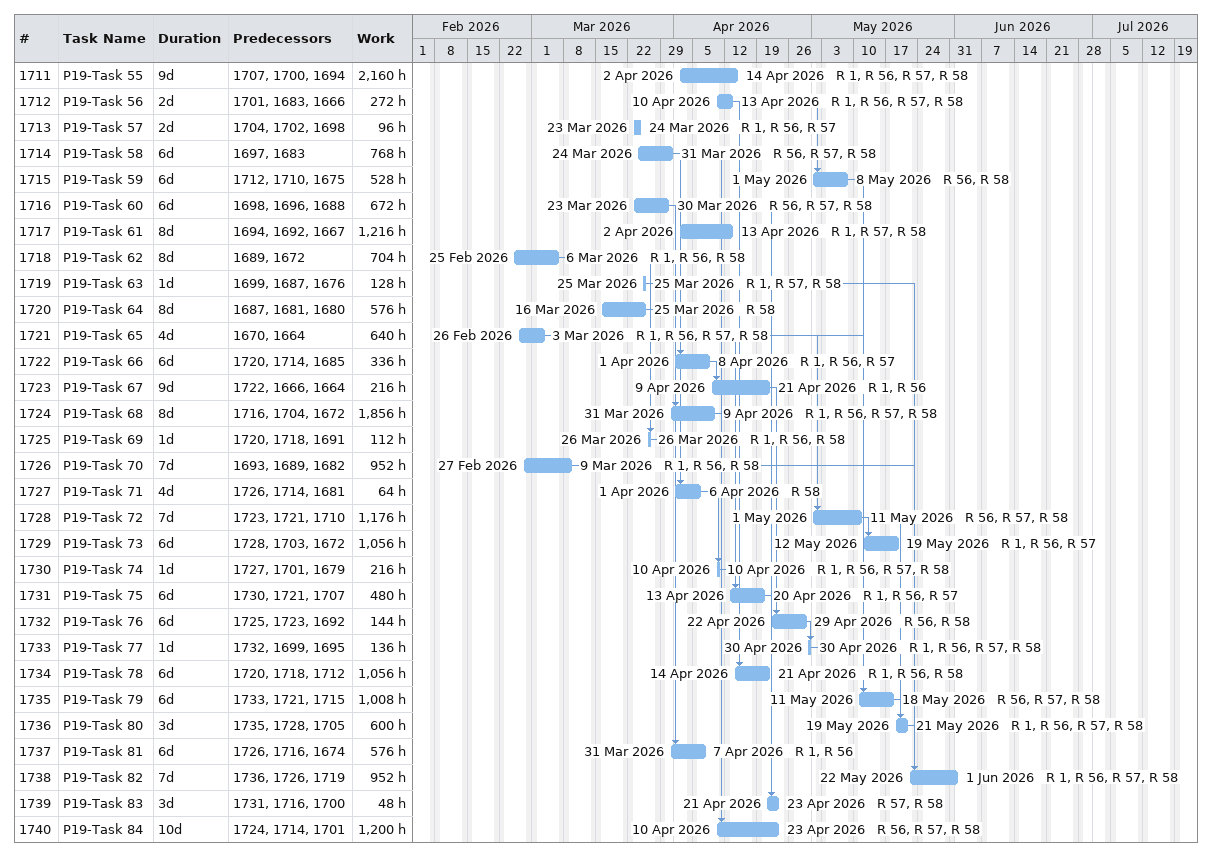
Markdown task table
| ID | Task | Duration | Start | Finish | Predecessors | Resources | Work (h) |
|---|---|---|---|---|---|---|---|
| 1711 | P19-Task 55 | 9d | 2026-04-02 | 2026-04-14 | 1707, 1700, 1694 | R 1, R 56, R 57, R 58 | 2160 |
| 1712 | P19-Task 56 | 2d | 2026-04-10 | 2026-04-13 | 1701, 1683, 1666 | R 1, R 56, R 57, R 58 | 272 |
| 1713 | P19-Task 57 | 2d | 2026-03-23 | 2026-03-24 | 1704, 1702, 1698 | R 1, R 56, R 57 | 96 |
| 1714 | P19-Task 58 | 6d | 2026-03-24 | 2026-03-31 | 1697, 1683 | R 56, R 57, R 58 | 768 |
| 1715 | P19-Task 59 | 6d | 2026-05-01 | 2026-05-08 | 1712, 1710, 1675 | R 56, R 58 | 528 |
| 1716 | P19-Task 60 | 6d | 2026-03-23 | 2026-03-30 | 1698, 1696, 1688 | R 56, R 57, R 58 | 672 |
| 1717 | P19-Task 61 | 8d | 2026-04-02 | 2026-04-13 | 1694, 1692, 1667 | R 1, R 57, R 58 | 1216 |
| 1718 | P19-Task 62 | 8d | 2026-02-25 | 2026-03-06 | 1689, 1672 | R 1, R 56, R 58 | 704 |
| 1719 | P19-Task 63 | 1d | 2026-03-25 | 2026-03-25 | 1699, 1687, 1676 | R 1, R 57, R 58 | 128 |
| 1720 | P19-Task 64 | 8d | 2026-03-16 | 2026-03-25 | 1687, 1681, 1680 | R 58 | 576 |
| 1721 | P19-Task 65 | 4d | 2026-02-26 | 2026-03-03 | 1670, 1664 | R 1, R 56, R 57, R 58 | 640 |
| 1722 | P19-Task 66 | 6d | 2026-04-01 | 2026-04-08 | 1720, 1714, 1685 | R 1, R 56, R 57 | 336 |
| 1723 | P19-Task 67 | 9d | 2026-04-09 | 2026-04-21 | 1722, 1666, 1664 | R 1, R 56 | 216 |
| 1724 | P19-Task 68 | 8d | 2026-03-31 | 2026-04-09 | 1716, 1704, 1672 | R 1, R 56, R 57, R 58 | 1856 |
| 1725 | P19-Task 69 | 1d | 2026-03-26 | 2026-03-26 | 1720, 1718, 1691 | R 1, R 56, R 58 | 112 |
| 1726 | P19-Task 70 | 7d | 2026-02-27 | 2026-03-09 | 1693, 1689, 1682 | R 1, R 56, R 58 | 952 |
| 1727 | P19-Task 71 | 4d | 2026-04-01 | 2026-04-06 | 1726, 1714, 1681 | R 58 | 64 |
| 1728 | P19-Task 72 | 7d | 2026-05-01 | 2026-05-11 | 1723, 1721, 1710 | R 56, R 57, R 58 | 1176 |
| 1729 | P19-Task 73 | 6d | 2026-05-12 | 2026-05-19 | 1728, 1703, 1672 | R 1, R 56, R 57 | 1056 |
| 1730 | P19-Task 74 | 1d | 2026-04-10 | 2026-04-10 | 1727, 1701, 1679 | R 1, R 56, R 57, R 58 | 216 |
| 1731 | P19-Task 75 | 6d | 2026-04-13 | 2026-04-20 | 1730, 1721, 1707 | R 1, R 56, R 57 | 480 |
| 1732 | P19-Task 76 | 6d | 2026-04-22 | 2026-04-29 | 1725, 1723, 1692 | R 56, R 58 | 144 |
| 1733 | P19-Task 77 | 1d | 2026-04-30 | 2026-04-30 | 1732, 1699, 1695 | R 1, R 56, R 57, R 58 | 136 |
| 1734 | P19-Task 78 | 6d | 2026-04-14 | 2026-04-21 | 1720, 1718, 1712 | R 1, R 56, R 58 | 1056 |
| 1735 | P19-Task 79 | 6d | 2026-05-11 | 2026-05-18 | 1733, 1721, 1715 | R 56, R 57, R 58 | 1008 |
| 1736 | P19-Task 80 | 3d | 2026-05-19 | 2026-05-21 | 1735, 1728, 1705 | R 1, R 56, R 57, R 58 | 600 |
| 1737 | P19-Task 81 | 6d | 2026-03-31 | 2026-04-07 | 1726, 1716, 1674 | R 1, R 56 | 576 |
| 1738 | P19-Task 82 | 7d | 2026-05-22 | 2026-06-01 | 1736, 1726, 1719 | R 1, R 56, R 57, R 58 | 952 |
| 1739 | P19-Task 83 | 3d | 2026-04-21 | 2026-04-23 | 1731, 1716, 1700 | R 57, R 58 | 48 |
| 1740 | P19-Task 84 | 10d | 2026-04-10 | 2026-04-23 | 1724, 1714, 1701 | R 56, R 57, R 58 | 1200 |
